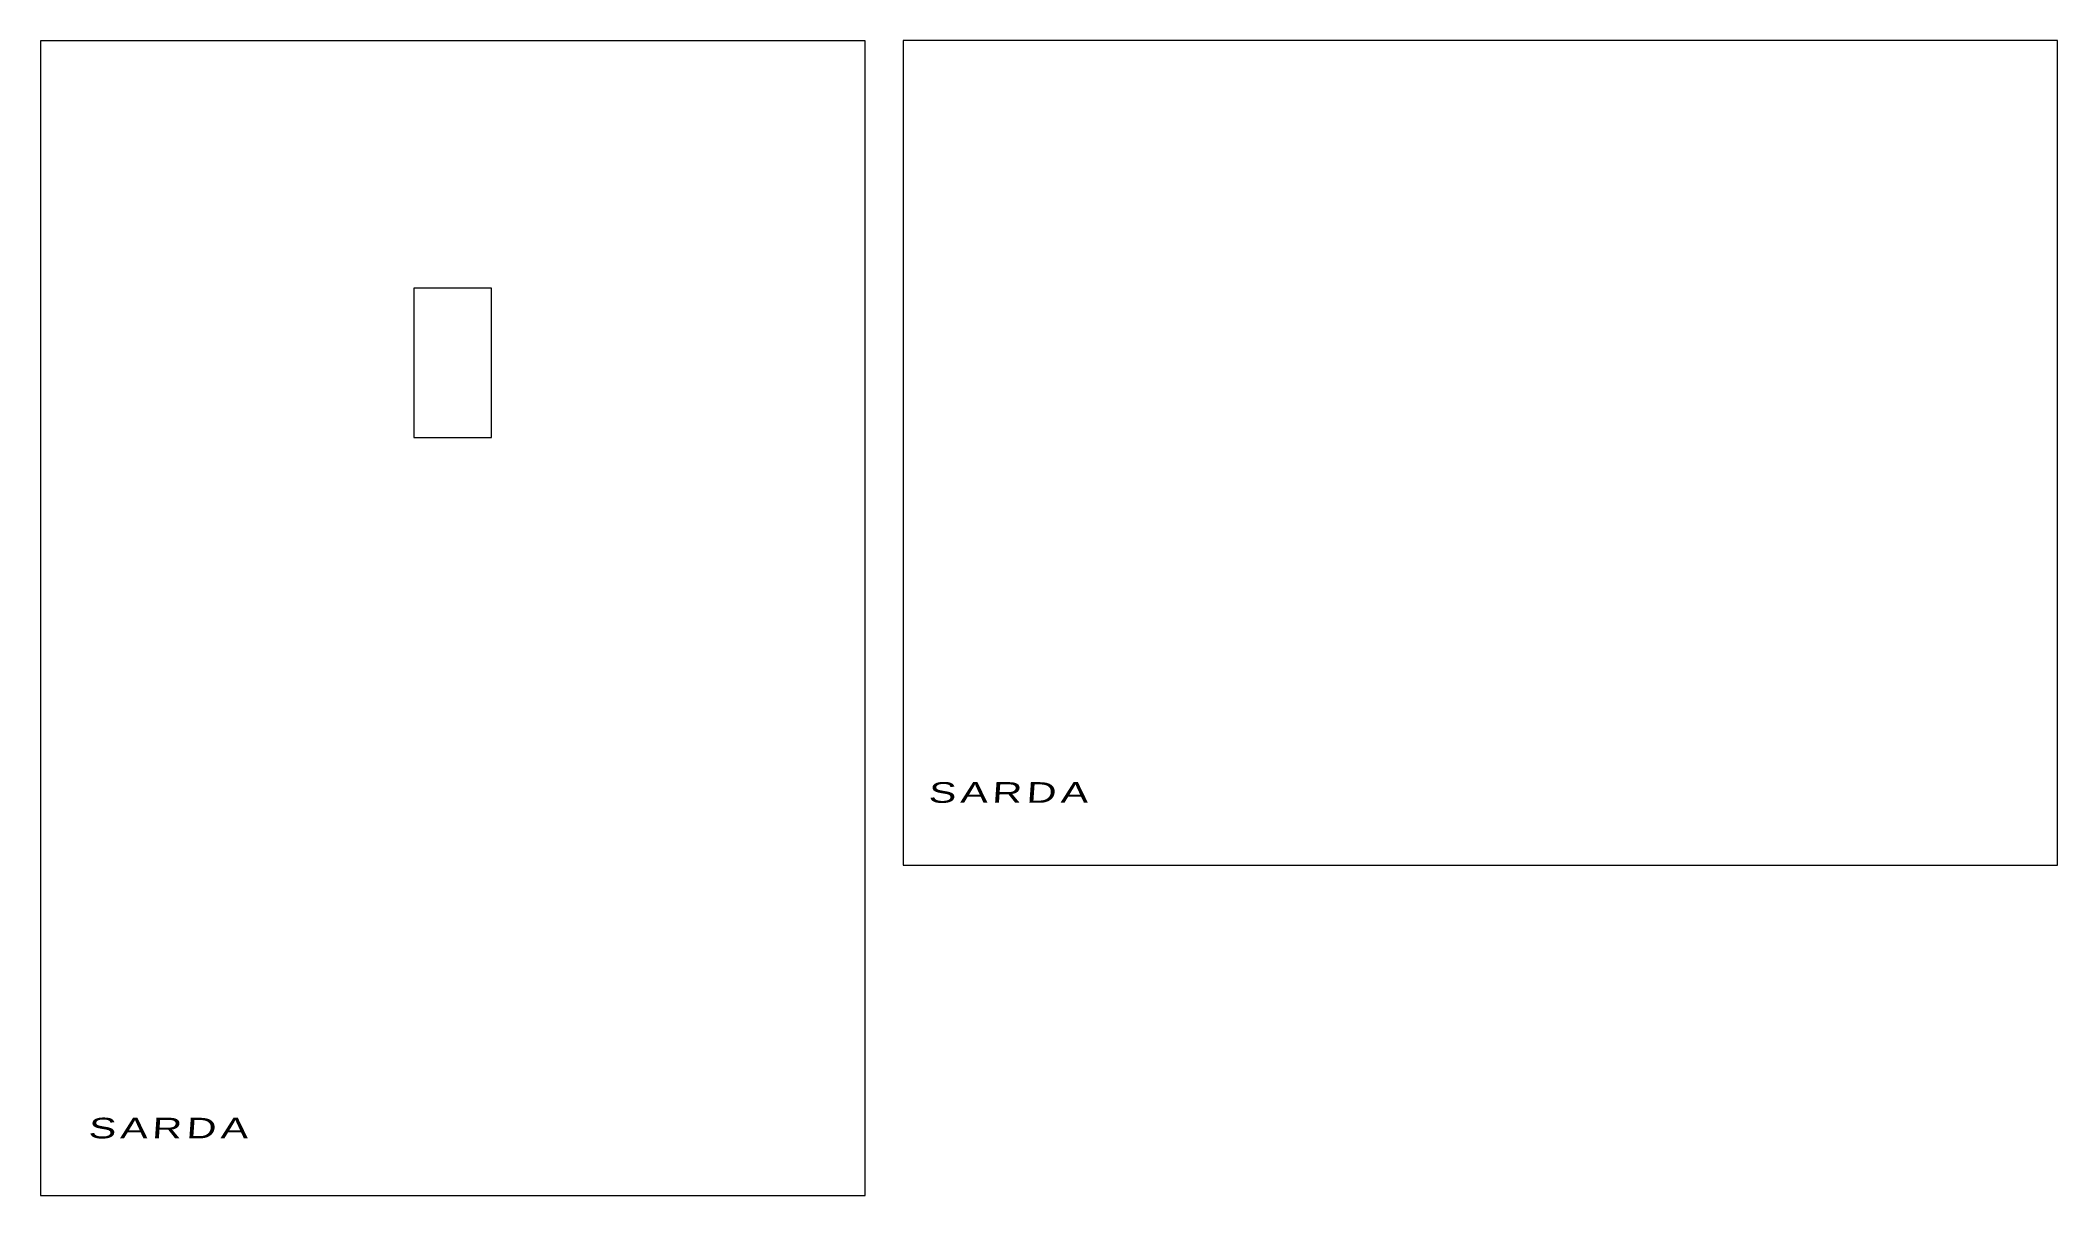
# Model space of a CAD drawing. Header units: inches. Extents: x 0 to 12.2, y 0 to 7.
import ezdxf

# ---------------------------------------------------------------- set-up
doc = ezdxf.new("R2010")
doc.units = ezdxf.units.IN
doc.header["$MEASUREMENT"] = 0

msp = doc.modelspace()

# ---------------------------------------------------------------- linework, layer by layer
at = {"color": 1, "linetype": 'Continuous', "lineweight": 5}
for p, q in [((5, 7), (0, 7)), ((0, 7), (0, 0)), ((5, 0), (5, 7)), ((5.23, 7.002), (5.23, 2.002)), ((2.736, 5.5), (2.264, 5.5)), ((2.264, 5.5), (2.264, 4.594)), ((2.736, 4.594), (2.736, 5.5)), ((2.264, 4.594), (2.736, 4.594)), ((0, 0), (5, 0))]:
    msp.add_line(p, q, dxfattribs=at)
at = {"color": 1, "lineweight": 5}
for p, q in [((12.23, 7.002), (5.23, 7.002)), ((12.23, 2.002), (12.23, 7.002)), ((5.23, 2.002), (12.23, 2.002))]:
    msp.add_line(p, q, dxfattribs=at)

# ---------------------------------------------------------------- texts
at = {"linetype": 'Continuous', "lineweight": 5, "char_height": 0.125, "width": 1.90226, "attachment_point": 1}
for insert in [(5.383, 2.506), (0.29, 0.472)]:
    msp.add_mtext('{\\T1.15;\\W1.5;\\Q4;\\C2;SARDA}', dxfattribs=dict(at, insert=insert))

doc.saveas('drawing.dxf')
